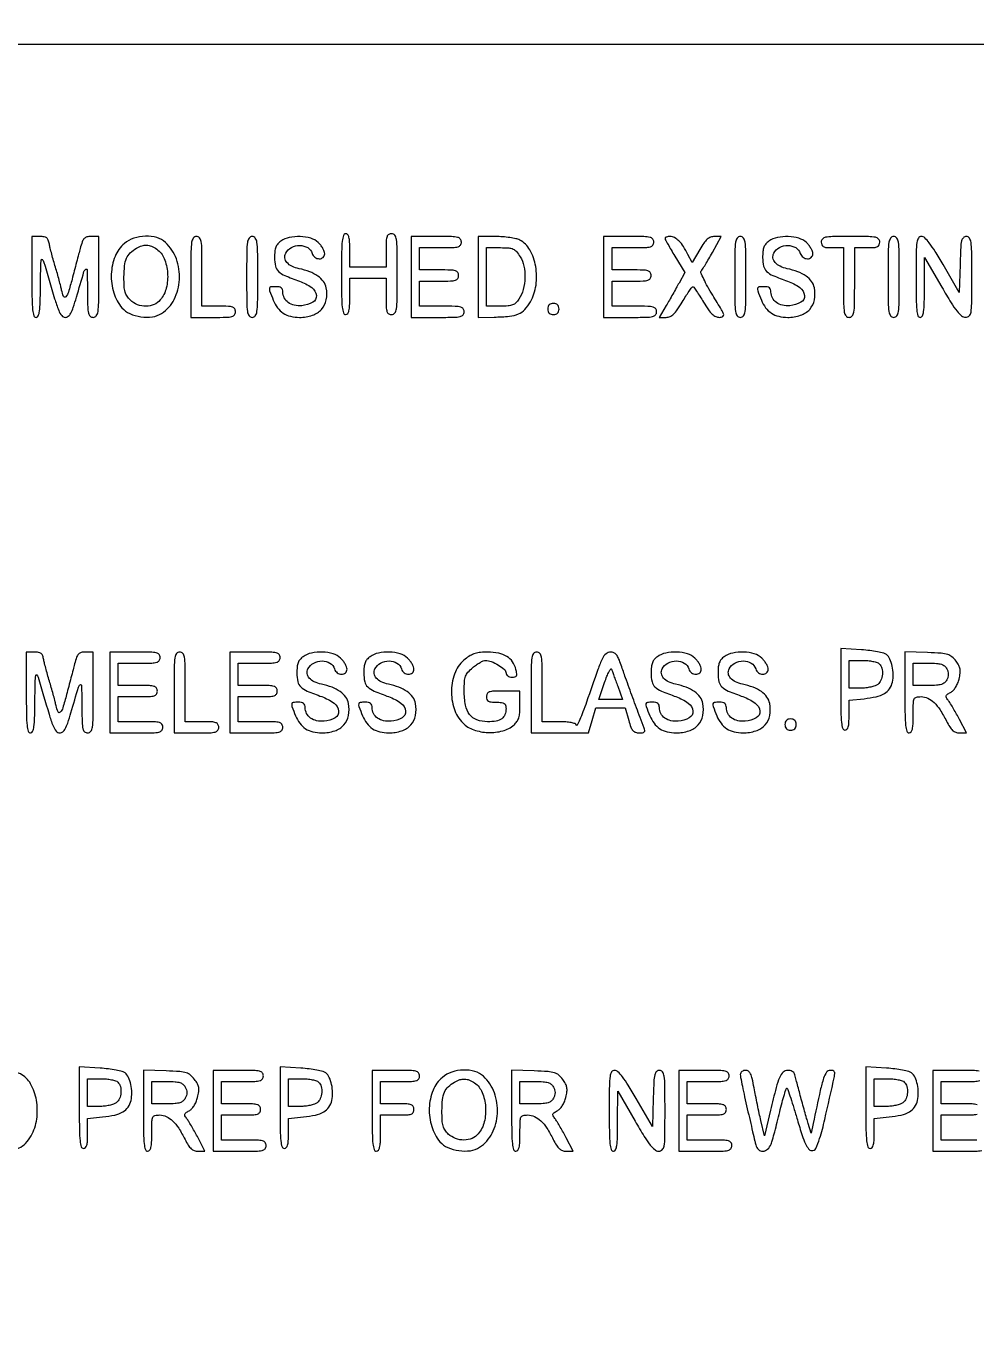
# Model space of a CAD drawing. Extents: x 0 to 1066, y 0 to 761.
# Drawn here: x 848.87 to 877.68, y 696.63 to 735.98 of the extents above; entities that cross this region are included whole.
import ezdxf

# ---------------------------------------------------------------- set-up
doc = ezdxf.new("R2010")
doc.units = 0
doc.header["$MEASUREMENT"] = 0

msp = doc.modelspace()

# ---------------------------------------------------------------- linework, layer by layer
for points in [[(183.390323, 95.266879, 0.000001), (192.989143, 95.254457, 0.000118)], [(877.777875, 704.26915, 0.050222), (877.595322, 704.290849, 0.004487), (877.1328, 704.295), (876.3714, 704.295), (876.3714, 703.0683), (876.3714, 701.8416), (877.1751, 701.8416, 0.004147), (877.665809, 701.84567, 0.047763), (877.857188, 701.867203, 0.16431)], [(877.714425, 703.252607, 0.063075), (877.567292, 703.275193, 0.006583), (877.2174, 703.2798), (876.6252, 703.2798), (876.6252, 703.6182), (876.6252, 703.9566), (877.2597, 703.9566, 0.005909), (877.637726, 703.961067, 0.059311), (877.793738, 703.98339, 0.180365)], [(877.708178, 702.175653, 0.005351), (877.302, 702.18), (876.6252, 702.18), (876.6252, 702.5607), (876.6252, 702.9414), (877.2174, 702.9414, 0.006583), (877.567292, 702.946007, 0.063075), (877.714425, 702.968593, 0.183695)]]:
    msp.add_lwpolyline(points, format="xyb")
for points in [[(409.06215, 749.15415), (40.8618, 749.132981), (40.8618, 380.65769), (40.8618, 12.1824), (501.2973, 12.1824), (961.7328, 12.1824), (961.7328, 380.646631), (961.7328, 749.110861), (961.41555, 749.1633, 0.040886), (961.153339, 749.184871, 0.000002), (934.190609, 749.194398, 0.000089), (904.448031, 749.199508, 0.000054), (869.1804, 749.195529, -0.000029), (813.61687, 749.186499, -0.000004), (696.10453, 749.175037, -0.000004), (556.774728, 749.163736, -0.000004)], [(849.0456, 728.3637, 0.003213), (849.049928, 727.690179, 0.022561), (849.068938, 727.3626, 0.049302), (849.104853, 727.186877, 0.328801), (849.1725, 727.137, 0.305395), (849.238734, 727.181616, 0.062503), (849.277002, 727.325264, 0.027449), (849.29881, 727.59516, 0.004264), (849.308037, 728.13105, -0.002416), (849.315385, 728.674522, -0.029471), (849.331446, 728.881943, -0.603012), (849.363212, 728.893514, -0.138127), (849.403691, 728.829, 0.001112), (849.737207, 727.703384, 0.020238), (849.858804, 727.349251, 0.077221), (849.951019, 727.190177, 0.226588), (850.062337, 727.137, 0.178321), (850.150545, 727.169492, 0.090477), (850.226367, 727.262402, 0.045479), (850.303022, 727.43728, 0.010027), (850.400609, 727.75035, -0.001209), (850.626905, 728.524115, -0.180504), (850.681726, 728.597117, -0.586533), (850.722768, 728.575153, -0.002598), (850.730921, 727.96185, 0.004063), (850.739082, 727.45881, 0.046466), (850.762247, 727.262091, 0.159576), (850.814538, 727.172136, 0.183972), (850.9068, 727.137, 0.240299), (851.001122, 727.185109, 0.123223), (851.051933, 727.311487, 0.031956), (851.072411, 727.590838, 0.002322), (851.076, 728.3637), (851.076, 729.5904), (850.841435, 729.5904, 0.057703), (850.711347, 729.575337, 0.150789), (850.631017, 729.528284, 0.102355), (850.573077, 729.431096, 0.018959), (850.51208, 729.23085, 0.000085), (850.465337, 729.053426, 0.000034), (850.40105, 728.809172, 0.000033), (850.331616, 728.54522, 0.000041), (850.267214, 728.30025, -0.009374), (850.153779, 727.899352, -0.115475), (850.074791, 727.762801, -0.538762), (850.007854, 727.774423, -0.053672), (849.949197, 727.96185, 0.012912), (849.922067, 728.082109, 0.003926), (849.874847, 728.262841, 0.003928), (849.818736, 728.464594, 0.004276), (849.760978, 728.6598, -0.00492), (849.703494, 728.855006, -0.004529), (849.648202, 729.056759, -0.004526), (849.602171, 729.237501, -0.014927), (849.576481, 729.35775, 0.043617), (849.543578, 729.477663, 0.134321), (849.494998, 729.545421, 0.130778), (849.417829, 729.580034, 0.040414), (849.289798, 729.5904), (849.0456, 729.5904)], [(851.852203, 729.378373, 0.123885), (851.569012, 728.985677, 0.085485), (851.455437, 728.446757, 0.082885), (851.527908, 727.884736, 0.104562), (851.779639, 727.426126, 0.111799), (852.017609, 727.249775, 0.06908), (852.354008, 727.154081, 0.069045), (852.703965, 727.153615, 0.111332), (852.981882, 727.257681, 0.131426), (853.362639, 727.68366, 0.103697), (853.523054, 728.283311, 0.101152), (853.43039, 728.909653, 0.118621), (853.099771, 729.409219, 0.118666), (852.840035, 729.555801, 0.075716), (852.494356, 729.599738, 0.073305), (852.139341, 729.538407, 0.095814)], [(853.8678, 728.3637), (853.8678, 727.137), (854.5446, 727.137, 0.005351), (854.950778, 727.141347, 0.055952), (855.11565, 727.163437, 0.176663), (855.19186, 727.214984, 0.157888), (855.2214, 727.3062, 0.12648), (855.198332, 727.395932, 0.188641), (855.1368, 727.4472, 0.072107), (855.007498, 727.470433, 0.008455), (854.7138, 727.4754), (854.2062, 727.4754), (854.2062, 728.5329, 0.002827), (854.202469, 729.192859, 0.036854), (854.181666, 729.437062, 0.138781), (854.130406, 729.547532, 0.218517), (854.037, 729.5904, 0.240299), (853.942678, 729.542291, 0.123223), (853.891867, 729.415912, 0.031956), (853.871389, 729.136562, 0.002322)], [(855.5598, 728.3637, 0.002322), (855.563389, 727.590838, 0.031956), (855.583867, 727.311487, 0.123223), (855.634678, 727.185109, 0.240299), (855.729, 727.137, 0.240299), (855.823322, 727.185109, 0.123223), (855.874133, 727.311487, 0.031956), (855.894611, 727.590838, 0.002322), (855.8982, 728.3637, 0.002322), (855.894611, 729.136562, 0.031956), (855.874133, 729.415912, 0.123223), (855.823322, 729.542291, 0.240299), (855.729, 729.5904, 0.240299), (855.634678, 729.542291, 0.123223), (855.583867, 729.415912, 0.031956), (855.563389, 729.136562, 0.002322)], [(856.59615, 729.448744, 0.064007), (856.503352, 729.364532, 0.085808), (856.445551, 729.266965, 0.066535), (856.415034, 729.137074, 0.024477), (856.4058, 728.948558, 0.055339), (856.434437, 728.690612, 0.149321), (856.524673, 728.532124, 0.090969), (856.718444, 728.406462, 0.013145), (857.159897, 728.236457, -0.070637), (857.534395, 728.040369, -0.215768), (857.674151, 727.797624, -0.299828), (857.566396, 727.593264, -0.104684), (857.232604, 727.49207, -0.073735), (857.006138, 727.506005, -0.104161), (856.821847, 727.587473, -0.119079), (856.702523, 727.726312, -0.118782), (856.6596, 727.904443, 0.082235), (856.647146, 727.979652, 0.147435), (856.611033, 728.030134, 0.119852), (856.546824, 728.058694, 0.045016), (856.4481, 728.0676, 0.028442), (856.293693, 728.05881, 0.327023), (856.251592, 728.019913, 0.139119), (856.258229, 727.940742, 0.005125), (856.368089, 727.657801, 0.065244), (856.496877, 727.428052, 0.088006), (856.670242, 727.265238, 0.085852), (856.89254, 727.169365, 0.059042), (857.165673, 727.137, 0.079385), (857.554877, 727.199186, 0.130563), (857.832688, 727.379824, 0.137881), (857.974828, 727.666302, 0.093265), (857.975028, 728.033047, 0.114024), (857.891495, 728.223928, 0.079467), (857.72247, 728.388686, 0.063948), (857.473122, 728.5205, 0.038754), (857.151966, 728.613234, -0.060203), (856.935287, 728.685977, -0.103319), (856.784206, 728.800845, -0.141227), (856.719842, 728.939635, -0.162669), (856.744278, 729.082946, -0.149104), (856.918037, 729.256003, -0.123853), (857.172431, 729.318498, -0.133716), (857.411753, 729.2519, -0.183571), (857.549273, 729.078472, 0.153609), (857.631187, 728.961812, 0.157876), (857.764216, 728.914661, 0.194842), (857.880196, 728.957972, 0.210147), (857.9286, 729.068053, 0.093821), (857.914933, 729.140246, 0.037607), (857.871083, 729.23117, 0.035541), (857.807723, 729.324663, 0.037508), (857.732797, 729.406453, 0.118482), (857.50707, 729.535194, 0.061394), (857.184723, 729.587156, 0.060569), (856.852556, 729.559254, 0.10142)], [(858.4362, 728.4483, 0.003213), (858.440528, 727.774779, 0.022561), (858.459538, 727.4472, 0.049302), (858.495453, 727.271477, 0.328801), (858.5631, 727.2216, 0.232029), (858.624837, 727.25188, 0.108427), (858.663969, 727.3344, 0.047315), (858.684701, 727.490257, 0.00942), (858.69, 727.7715), (858.69, 728.3214), (859.2399, 728.3214), (859.7898, 728.3214), (859.7898, 727.7715, 0.007414), (859.794571, 727.44972, 0.067313), (859.817458, 727.311487, 0.186514), (859.868813, 727.246304, 0.134481), (859.959, 727.2216, 0.240299), (860.053322, 727.269709, 0.123223), (860.104133, 727.396088, 0.031956), (860.124611, 727.675438, 0.002322), (860.1282, 728.4483, 0.002322), (860.124611, 729.221162, 0.031956), (860.104133, 729.500513, 0.123223), (860.053322, 729.626891, 0.240299), (859.959, 729.675, 0.12648), (859.869268, 729.651932, 0.188641), (859.818, 729.5904, 0.072107), (859.794767, 729.461098, 0.008455), (859.7898, 729.1674), (859.7898, 728.6598), (859.2399, 728.6598), (858.69, 728.6598), (858.69, 729.1674, 0.010614), (858.684547, 729.424241, 0.050675), (858.663563, 729.56925, 0.113455), (858.624268, 729.64643, 0.222027), (858.5631, 729.675, 0.328801), (858.495453, 729.625123, 0.049302), (858.459538, 729.4494, 0.022561), (858.440528, 729.121821, 0.003213)], [(860.5512, 728.3637), (860.5512, 727.137), (861.3549, 727.137, 0.004147), (861.845609, 727.14107, 0.047763), (862.036988, 727.162603, 0.16431), (862.124394, 727.214193, 0.179874), (862.1586, 727.3062, 0.157888), (862.12906, 727.397416, 0.176663), (862.05285, 727.448962, 0.055952), (861.887978, 727.471053, 0.005351), (861.4818, 727.4754), (860.805, 727.4754), (860.805, 727.8561), (860.805, 728.2368), (861.3972, 728.2368, 0.006583), (861.747092, 728.241407, 0.063075), (861.894225, 728.263993, 0.183695), (861.96307, 728.315426, 0.142406), (861.9894, 728.406, 0.142406), (861.96307, 728.496574, 0.183695), (861.894225, 728.548007, 0.063075), (861.747092, 728.570593, 0.006583), (861.3972, 728.5752), (860.805, 728.5752), (860.805, 728.9136), (860.805, 729.252), (861.4395, 729.252, 0.005909), (861.817526, 729.256467, 0.059311), (861.973538, 729.27879, 0.180365), (862.046056, 729.330288, 0.150217), (862.074, 729.4212, 0.17273), (862.041327, 729.512957, 0.168559), (861.957675, 729.56455, 0.050222), (861.775122, 729.586249, 0.004487), (861.3126, 729.5904), (860.5512, 729.5904)], [(862.5816, 728.3637), (862.5816, 727.137), (863.06805, 727.145433, 0.018847), (863.53102, 727.170933, 0.076273), (863.804429, 727.239281, 0.107083), (863.995618, 727.373069, 0.057946), (864.165822, 727.605964, 0.09461), (864.336813, 728.110618, 0.077415), (864.327401, 728.681231, 0.083451), (864.151767, 729.181665, 0.148656), (863.841584, 729.483403, 0.065462), (863.72924, 729.523866, 0.01784), (863.543259, 729.557574, 0.017725), (863.327631, 729.580991, 0.017594), (863.11035, 729.589153), (862.5816, 729.5904)], [(866.3886, 728.3637), (866.3886, 727.137), (867.1923, 727.137, 0.004147), (867.683009, 727.14107, 0.047763), (867.874388, 727.162603, 0.16431), (867.961794, 727.214193, 0.179874), (867.996, 727.3062, 0.157888), (867.96646, 727.397416, 0.176663), (867.89025, 727.448962, 0.055952), (867.725378, 727.471053, 0.005351), (867.3192, 727.4754), (866.6424, 727.4754), (866.6424, 727.8561), (866.6424, 728.2368), (867.2346, 728.2368, 0.006583), (867.584492, 728.241407, 0.063075), (867.731625, 728.263993, 0.183695), (867.80047, 728.315426, 0.142406), (867.8268, 728.406, 0.142406), (867.80047, 728.496574, 0.183695), (867.731625, 728.548007, 0.063075), (867.584492, 728.570593, 0.006583), (867.2346, 728.5752), (866.6424, 728.5752), (866.6424, 728.9136), (866.6424, 729.252), (867.2769, 729.252, 0.005909), (867.654926, 729.256467, 0.059311), (867.810938, 729.27879, 0.180365), (867.883456, 729.330288, 0.150217), (867.9114, 729.4212, 0.17273), (867.878727, 729.512957, 0.168559), (867.795075, 729.56455, 0.050222), (867.612522, 729.586249, 0.004487), (867.15, 729.5904), (866.3886, 729.5904)], [(868.2498, 729.538017, 0.12301), (868.258701, 729.502385, 0.003159), (868.337875, 729.356033, 0.006529), (868.434737, 729.184992, 0.00439), (868.549631, 728.992059), (868.849461, 728.498484), (868.674297, 728.177292, -0.002869), (868.592034, 728.028488, -0.001518), (868.488389, 727.844832, -0.00151), (868.381212, 727.657575, -0.002337), (868.287397, 727.49655), (868.075662, 727.137), (868.284888, 727.137, 0.105199), (868.401889, 727.161892, 0.085914), (868.508415, 727.233319, 0.052726), (868.62302, 727.368456, 0.014746), (868.772422, 727.6023, -0.006681), (868.882254, 727.780478, -0.010501), (868.98181, 727.930213, -0.004849), (869.069105, 728.053149, -0.254944), (869.094415, 728.065201, -0.226292), (869.119731, 728.051372, -0.004433), (869.207563, 727.927529, -0.009702), (869.307718, 727.777495, -0.006242), (869.418253, 727.599901, 0.014971), (869.567572, 727.369073, 0.051802), (869.683124, 727.233991, 0.083594), (869.789953, 727.16202, 0.106918), (869.905624, 727.137, 0.130295), (870.004699, 727.163264, 0.351922), (870.029635, 727.22647, 0.060655), (869.966239, 727.367606, 0.002956), (869.697963, 727.805922, -0.011173), (869.54373, 728.067467, -0.01758), (869.424415, 728.299301, -0.011947), (869.339479, 728.491424, -0.293207), (869.349332, 728.546172, 0.047422), (869.387679, 728.596228, 0.003721), (869.47578, 728.739442, 0.005039), (869.578067, 728.912436, 0.003834), (869.686765, 729.10395), (869.957952, 729.5904), (869.746415, 729.5904, 0.093558), (869.631844, 729.568773, 0.088897), (869.530718, 729.506706, 0.059307), (869.427931, 729.390575, 0.018991), (869.303737, 729.195989), (869.072597, 728.801577), (868.94671, 729.047939, 0.025616), (868.808775, 729.286839, 0.052309), (868.672902, 729.45508, 0.070756), (868.538701, 729.556179, 0.126762), (868.405888, 729.5904, 0.031847), (868.346094, 729.586588, 0.049151), (868.295651, 729.575012, 0.063174), (868.260725, 729.558143, 0.253917)], [(870.3648, 728.3637, 0.002322), (870.368389, 727.590838, 0.031956), (870.388867, 727.311487, 0.123223), (870.439678, 727.185109, 0.240299), (870.534, 727.137, 0.240299), (870.628322, 727.185109, 0.123223), (870.679133, 727.311487, 0.031956), (870.699611, 727.590838, 0.002322), (870.7032, 728.3637, 0.002322), (870.699611, 729.136562, 0.031956), (870.679133, 729.415912, 0.123223), (870.628322, 729.542291, 0.240299), (870.534, 729.5904, 0.240299), (870.439678, 729.542291, 0.123223), (870.388867, 729.415912, 0.031956), (870.368389, 729.136562, 0.002322)], [(871.40115, 729.448744, 0.064007), (871.308352, 729.364532, 0.085808), (871.250551, 729.266965, 0.066535), (871.220034, 729.137074, 0.024477), (871.2108, 728.948558, 0.055339), (871.239437, 728.690612, 0.149321), (871.329673, 728.532124, 0.090969), (871.523444, 728.406462, 0.013145), (871.964897, 728.236457, -0.070637), (872.339395, 728.040369, -0.215768), (872.479151, 727.797624, -0.299828), (872.371396, 727.593264, -0.104684), (872.037604, 727.49207, -0.073735), (871.811138, 727.506005, -0.104161), (871.626847, 727.587473, -0.119079), (871.507523, 727.726312, -0.118782), (871.4646, 727.904443, 0.082235), (871.452146, 727.979652, 0.147435), (871.416033, 728.030134, 0.119852), (871.351824, 728.058694, 0.045016), (871.2531, 728.0676, 0.028442), (871.098693, 728.05881, 0.327023), (871.056592, 728.019913, 0.139119), (871.063229, 727.940742, 0.005125), (871.173089, 727.657801, 0.065244), (871.301877, 727.428052, 0.088006), (871.475242, 727.265238, 0.085852), (871.69754, 727.169365, 0.059042), (871.970673, 727.137, 0.079385), (872.359877, 727.199186, 0.130563), (872.637688, 727.379824, 0.137881), (872.779828, 727.666302, 0.093265), (872.780028, 728.033047, 0.114024), (872.696495, 728.223928, 0.079467), (872.52747, 728.388686, 0.063948), (872.278122, 728.5205, 0.038754), (871.956966, 728.613234, -0.060203), (871.740287, 728.685977, -0.103319), (871.589206, 728.800845, -0.141227), (871.524842, 728.939635, -0.162669), (871.549278, 729.082946, -0.149104), (871.723037, 729.256003, -0.123853), (871.977431, 729.318498, -0.133716), (872.216753, 729.2519, -0.183571), (872.354273, 729.078472, 0.153609), (872.436187, 728.961812, 0.157876), (872.569216, 728.914661, 0.194842), (872.685196, 728.957972, 0.210147), (872.7336, 729.068053, 0.093821), (872.719933, 729.140246, 0.037607), (872.676083, 729.23117, 0.035541), (872.612723, 729.324663, 0.037508), (872.537797, 729.406453, 0.118482), (872.31207, 729.535194, 0.061394), (871.989723, 729.587156, 0.060569), (871.657556, 729.559254, 0.10142)], [(872.9874, 729.4212, 0.094959), (873.003963, 729.334774, 0.184152), (873.05085, 729.283725, 0.098846), (873.143839, 729.25833, 0.017388), (873.3258, 729.252), (873.6642, 729.252), (873.6642, 728.1945, 0.002827), (873.667931, 727.534541, 0.036854), (873.688734, 727.290337, 0.138781), (873.739994, 727.179868, 0.218517), (873.8334, 727.137, 0.218517), (873.926806, 727.179868, 0.138781), (873.978066, 727.290337, 0.036854), (873.998869, 727.534541, 0.002827), (874.0026, 728.1945), (874.0026, 729.252), (874.3833, 729.252, 0.013964), (874.593058, 729.257859, 0.090841), (874.695263, 729.28255, 0.188085), (874.745834, 729.333595, 0.102588), (874.764, 729.4212, 0.193568), (874.726802, 729.513685, 0.15568), (874.631813, 729.565221, 0.043488), (874.422805, 729.586467, 0.003595), (873.8757, 729.5904, 0.003595), (873.328595, 729.586467, 0.043488), (873.119588, 729.565221, 0.15568), (873.024598, 729.513685, 0.193568)], [(875.0178, 728.3637, 0.002322), (875.021389, 727.590838, 0.031956), (875.041867, 727.311487, 0.123223), (875.092678, 727.185109, 0.240299), (875.187, 727.137, 0.240299), (875.281322, 727.185109, 0.123223), (875.332133, 727.311487, 0.031956), (875.352611, 727.590838, 0.002322), (875.3562, 728.3637, 0.002322), (875.352611, 729.136562, 0.031956), (875.332133, 729.415912, 0.123223), (875.281322, 729.542291, 0.240299), (875.187, 729.5904, 0.240299), (875.092678, 729.542291, 0.123223), (875.041867, 729.415912, 0.031956), (875.021389, 729.136562, 0.002322)], [(875.8638, 728.3637, 0.003213), (875.868128, 727.690179, 0.022561), (875.887138, 727.3626, 0.049302), (875.923053, 727.186877, 0.328801), (875.9907, 727.137, 0.295501), (876.056072, 727.179331, 0.070336), (876.093806, 727.310031, 0.029944), (876.11384, 727.557594, 0.004715), (876.119437, 728.04645), (876.121274, 728.9559), (876.648187, 728.049757, 0.006242), (876.927561, 727.582824, 0.029041), (877.107282, 727.325537, 0.052989), (877.244526, 727.185038, 0.170079), (877.36545, 727.140307, 0.199339), (877.473731, 727.183073, 0.163117), (877.531425, 727.294506, 0.036571), (877.552504, 727.553381, 0.002034), (877.5558, 728.3637, 0.002367), (877.552169, 729.130872, 0.031318), (877.531784, 729.413183, 0.117824), (877.481977, 729.541877, 0.246563), (877.38956, 729.5904, 0.195513), (877.298755, 729.553482, 0.145553), (877.245452, 729.458056, 0.043894), (877.217939, 729.251793, 0.004128), (877.19921, 728.740518), (877.1751, 727.890636), (876.681917, 728.740518, 0.007787), (876.441838, 729.139783, 0.025041), (876.265001, 729.39441, 0.035073), (876.127147, 729.549318, 0.195814), (876.026267, 729.5904, 0.254619), (875.936261, 729.541388, 0.110911), (875.887751, 729.409558, 0.030502), (875.867487, 729.123386, 0.002427)], [(852.831297, 729.206639, -0.143223), (853.058998, 728.922323, -0.079931), (853.16146, 728.487153, -0.077332), (853.123265, 728.026018, -0.11509), (852.941996, 727.66575, -0.119537), (852.753584, 727.526195, -0.098447), (852.507927, 727.475552, -0.09388), (852.251477, 727.522262, -0.097006), (852.033203, 727.659347, -0.056872), (851.932283, 727.77844, -0.080028), (851.874387, 727.904796, -0.054705), (851.846563, 728.076524, -0.014142), (851.840091, 728.357297, -0.025001), (851.859155, 728.702155, -0.075567), (851.918582, 728.929138, -0.098225), (852.032037, 729.094005, -0.062967), (852.2181, 729.234419, -0.051006), (852.382866, 729.307758, -0.090781), (852.529514, 729.327795, -0.090761), (852.673771, 729.294581, -0.050966)], [(863.856553, 728.97705, -0.090931), (863.968874, 728.695331, -0.056823), (863.998935, 728.340409, -0.056208), (863.948025, 727.982588, -0.081785), (863.81923, 727.691709, -0.053857), (863.725967, 727.578166, -0.102503), (863.626965, 727.514535, -0.073821), (863.489288, 727.483809, -0.018052), (863.25645, 727.4754), (862.8354, 727.4754), (862.8354, 728.3637), (862.8354, 729.252), (863.259643, 729.252, -0.017821), (863.509618, 729.243088, -0.090339), (863.644117, 729.208535, -0.111314), (863.743876, 729.132166, -0.033754)], [(864.6966, 727.3908, 0.072254), (864.707331, 727.316931, 0.124864), (864.7389, 727.2639, 0.124864), (864.791931, 727.232331, 0.072254), (864.8658, 727.2216, 0.072254), (864.939669, 727.232331, 0.124864), (864.9927, 727.2639, 0.124864), (865.024269, 727.316931, 0.072254), (865.035, 727.3908, 0.072254), (865.024269, 727.464669, 0.124864), (864.9927, 727.5177, 0.124864), (864.939669, 727.549269, 0.072254), (864.8658, 727.56, 0.072254), (864.791931, 727.549269, 0.124864), (864.7389, 727.5177, 0.124864), (864.707331, 727.464669, 0.072254)], [(848.8764, 715.7583, 0.003213), (848.880728, 715.084779, 0.022561), (848.899738, 714.7572, 0.049302), (848.935653, 714.581477, 0.328801), (849.0033, 714.5316, 0.305395), (849.069534, 714.576216, 0.062503), (849.107802, 714.719864, 0.027449), (849.12961, 714.98976, 0.004264), (849.138837, 715.52565, -0.002416), (849.146185, 716.069122, -0.029471), (849.162246, 716.276543, -0.603012), (849.194012, 716.288114, -0.138127), (849.234491, 716.2236, 0.001112), (849.568007, 715.097984, 0.020238), (849.689604, 714.743851, 0.077221), (849.781819, 714.584777, 0.226588), (849.893137, 714.5316, 0.178321), (849.981345, 714.564092, 0.090477), (850.057167, 714.657002, 0.045479), (850.133822, 714.83188, 0.010027), (850.231409, 715.14495, -0.001209), (850.457705, 715.918715, -0.180504), (850.512526, 715.991717, -0.586533), (850.553568, 715.969753, -0.002598), (850.561721, 715.35645, 0.004063), (850.569882, 714.85341, 0.046466), (850.593047, 714.656691, 0.159576), (850.645338, 714.566736, 0.183972), (850.7376, 714.5316, 0.240299), (850.831922, 714.579709, 0.123223), (850.882733, 714.706087, 0.031956), (850.903211, 714.985438, 0.002322), (850.9068, 715.7583), (850.9068, 716.985), (850.672235, 716.985, 0.057703), (850.542147, 716.969937, 0.150789), (850.461817, 716.922884, 0.102355), (850.403877, 716.825696, 0.018959), (850.34288, 716.62545, 0.000085), (850.296137, 716.448026, 0.000034), (850.23185, 716.203772, 0.000033), (850.162416, 715.93982, 0.000041), (850.098014, 715.69485, -0.009374), (849.984579, 715.293952, -0.115475), (849.905591, 715.157401, -0.538762), (849.838654, 715.169023, -0.053672), (849.779997, 715.35645, 0.012912), (849.752867, 715.476709, 0.003926), (849.705647, 715.657441, 0.003928), (849.649536, 715.859194, 0.004276), (849.591778, 716.0544, -0.00492), (849.534294, 716.249606, -0.004529), (849.479002, 716.451359, -0.004526), (849.432971, 716.632101, -0.014927), (849.407281, 716.75235, 0.043617), (849.374378, 716.872263, 0.134321), (849.325798, 716.940021, 0.130778), (849.248629, 716.974634, 0.040414), (849.120598, 716.985), (848.8764, 716.985)], [(851.4144, 715.7583), (851.4144, 714.5316), (852.2181, 714.5316, 0.004147), (852.708809, 714.53567, 0.047763), (852.900188, 714.557203, 0.16431), (852.987594, 714.608793, 0.179874), (853.0218, 714.7008, 0.157888), (852.99226, 714.792016, 0.176663), (852.91605, 714.843562, 0.055952), (852.751178, 714.865653, 0.005351), (852.345, 714.87), (851.6682, 714.87), (851.6682, 715.2507), (851.6682, 715.6314), (852.2604, 715.6314, 0.006583), (852.610292, 715.636007, 0.063075), (852.757425, 715.658593, 0.183695), (852.82627, 715.710026, 0.142406), (852.8526, 715.8006, 0.142406), (852.82627, 715.891174, 0.183695), (852.757425, 715.942607, 0.063075), (852.610292, 715.965193, 0.006583), (852.2604, 715.9698), (851.6682, 715.9698), (851.6682, 716.3082), (851.6682, 716.6466), (852.3027, 716.6466, 0.005909), (852.680726, 716.651067, 0.059311), (852.836738, 716.67339, 0.180365), (852.909256, 716.724888, 0.150217), (852.9372, 716.8158, 0.17273), (852.904527, 716.907557, 0.168559), (852.820875, 716.95915, 0.050222), (852.638322, 716.980849, 0.004487), (852.1758, 716.985), (851.4144, 716.985)], [(853.3602, 715.7583), (853.3602, 714.5316), (854.037, 714.5316, 0.005351), (854.443178, 714.535947, 0.055952), (854.60805, 714.558037, 0.176663), (854.68426, 714.609584, 0.157888), (854.7138, 714.7008, 0.12648), (854.690732, 714.790532, 0.188641), (854.6292, 714.8418, 0.072107), (854.499898, 714.865033, 0.008455), (854.2062, 714.87), (853.6986, 714.87), (853.6986, 715.9275, 0.002827), (853.694869, 716.587459, 0.036854), (853.674066, 716.831662, 0.138781), (853.622806, 716.942132, 0.218517), (853.5294, 716.985, 0.240299), (853.435078, 716.936891, 0.123223), (853.384267, 716.810512, 0.031956), (853.363789, 716.531162, 0.002322)], [(855.0522, 715.7583), (855.0522, 714.5316), (855.8559, 714.5316, 0.004147), (856.346609, 714.53567, 0.047763), (856.537988, 714.557203, 0.16431), (856.625394, 714.608793, 0.179874), (856.6596, 714.7008, 0.157888), (856.63006, 714.792016, 0.176663), (856.55385, 714.843562, 0.055952), (856.388978, 714.865653, 0.005351), (855.9828, 714.87), (855.306, 714.87), (855.306, 715.2507), (855.306, 715.6314), (855.8982, 715.6314, 0.006583), (856.248092, 715.636007, 0.063075), (856.395225, 715.658593, 0.183695), (856.46407, 715.710026, 0.142406), (856.4904, 715.8006, 0.142406), (856.46407, 715.891174, 0.183695), (856.395225, 715.942607, 0.063075), (856.248092, 715.965193, 0.006583), (855.8982, 715.9698), (855.306, 715.9698), (855.306, 716.3082), (855.306, 716.6466), (855.9405, 716.6466, 0.005909), (856.318526, 716.651067, 0.059311), (856.474538, 716.67339, 0.180365), (856.547056, 716.724888, 0.150217), (856.575, 716.8158, 0.17273), (856.542327, 716.907557, 0.168559), (856.458675, 716.95915, 0.050222), (856.276122, 716.980849, 0.004487), (855.8136, 716.985), (855.0522, 716.985)], [(857.27295, 716.843344, 0.064007), (857.180152, 716.759132, 0.085808), (857.122351, 716.661565, 0.066535), (857.091834, 716.531674, 0.024477), (857.0826, 716.343158, 0.055339), (857.111237, 716.085212, 0.149321), (857.201473, 715.926724, 0.090969), (857.395244, 715.801062, 0.013145), (857.836697, 715.631057, -0.070637), (858.211195, 715.434969, -0.215768), (858.350951, 715.192224, -0.299828), (858.243196, 714.987864, -0.104684), (857.909404, 714.88667, -0.073735), (857.682938, 714.900605, -0.104161), (857.498647, 714.982073, -0.119079), (857.379323, 715.120912, -0.118782), (857.3364, 715.299043, 0.082235), (857.323946, 715.374252, 0.147435), (857.287833, 715.424734, 0.119852), (857.223624, 715.453294, 0.045016), (857.1249, 715.4622, 0.028442), (856.970493, 715.45341, 0.327023), (856.928392, 715.414513, 0.139119), (856.935029, 715.335342, 0.005125), (857.044889, 715.052401, 0.065244), (857.173677, 714.822652, 0.088006), (857.347042, 714.659838, 0.085852), (857.56934, 714.563965, 0.059042), (857.842473, 714.5316, 0.079385), (858.231677, 714.593786, 0.130563), (858.509488, 714.774424, 0.137881), (858.651628, 715.060902, 0.093265), (858.651828, 715.427647, 0.114024), (858.568295, 715.618528, 0.079467), (858.39927, 715.783286, 0.063948), (858.149922, 715.9151, 0.038754), (857.828766, 716.007834, -0.060203), (857.612087, 716.080577, -0.103319), (857.461006, 716.195445, -0.141227), (857.396642, 716.334235, -0.162669), (857.421078, 716.477546, -0.149104), (857.594837, 716.650603, -0.123853), (857.849231, 716.713098, -0.133716), (858.088553, 716.6465, -0.183571), (858.226073, 716.473072, 0.153609), (858.307987, 716.356412, 0.157876), (858.441016, 716.309261, 0.194842), (858.556996, 716.352572, 0.210147), (858.6054, 716.462653, 0.093821), (858.591733, 716.534846, 0.037607), (858.547883, 716.62577, 0.035541), (858.484523, 716.719263, 0.037508), (858.409597, 716.801053, 0.118482), (858.18387, 716.929794, 0.061394), (857.861523, 716.981756, 0.060569), (857.529356, 716.953854, 0.10142)], [(859.30335, 716.843344, 0.064007), (859.210552, 716.759132, 0.085808), (859.152751, 716.661565, 0.066535), (859.122234, 716.531674, 0.024477), (859.113, 716.343158, 0.055339), (859.141637, 716.085212, 0.149321), (859.231873, 715.926724, 0.090969), (859.425644, 715.801062, 0.013145), (859.867097, 715.631057, -0.070637), (860.241595, 715.434969, -0.215768), (860.381351, 715.192224, -0.299828), (860.273596, 714.987864, -0.104684), (859.939804, 714.88667, -0.073735), (859.713338, 714.900605, -0.104161), (859.529047, 714.982073, -0.119079), (859.409723, 715.120912, -0.118782), (859.3668, 715.299043, 0.082235), (859.354346, 715.374252, 0.147435), (859.318233, 715.424734, 0.119852), (859.254024, 715.453294, 0.045016), (859.1553, 715.4622, 0.028442), (859.000893, 715.45341, 0.327023), (858.958792, 715.414513, 0.139119), (858.965429, 715.335342, 0.005125), (859.075289, 715.052401, 0.065244), (859.204077, 714.822652, 0.088006), (859.377442, 714.659838, 0.085852), (859.59974, 714.563965, 0.059042), (859.872873, 714.5316, 0.079385), (860.262077, 714.593786, 0.130563), (860.539888, 714.774424, 0.137881), (860.682028, 715.060902, 0.093265), (860.682228, 715.427647, 0.114024), (860.598695, 715.618528, 0.079467), (860.42967, 715.783286, 0.063948), (860.180322, 715.9151, 0.038754), (859.859166, 716.007834, -0.060203), (859.642487, 716.080577, -0.103319), (859.491406, 716.195445, -0.141227), (859.427042, 716.334235, -0.162669), (859.451478, 716.477546, -0.149104), (859.625237, 716.650603, -0.123853), (859.879631, 716.713098, -0.133716), (860.118953, 716.6465, -0.183571), (860.256473, 716.473072, 0.153609), (860.338387, 716.356412, 0.157876), (860.471416, 716.309261, 0.194842), (860.587396, 716.352572, 0.210147), (860.6358, 716.462653, 0.093821), (860.622133, 716.534846, 0.037607), (860.578283, 716.62577, 0.035541), (860.514923, 716.719263, 0.037508), (860.439997, 716.801053, 0.118482), (860.21427, 716.929794, 0.061394), (859.891923, 716.981756, 0.060569), (859.559756, 716.953854, 0.10142)], [(862.188328, 716.773143, 0.129246), (861.892205, 716.380497, 0.088626), (861.774013, 715.832192, 0.087215), (861.852565, 715.268533, 0.118789), (862.11936, 714.832331, 0.112618), (862.447824, 714.625894, 0.075265), (862.885935, 714.543195, 0.075304), (863.328652, 714.593885, 0.113008), (863.670523, 714.775966, 0.065979), (863.758355, 714.875189, 0.074329), (863.813072, 714.990091, 0.054743), (863.841967, 715.143084, 0.019325), (863.8506, 715.366373), (863.8506, 715.8006), (863.343, 715.8006, 0.008455), (863.049302, 715.795633, 0.072107), (862.92, 715.7724, 0.188641), (862.858468, 715.721132, 0.12648), (862.8354, 715.6314, 0.087745), (862.850399, 715.546592, 0.177212), (862.893563, 715.495436, 0.10769), (862.977166, 715.469153, 0.022514), (863.1315, 715.4622, -0.021714), (863.293585, 715.455158, -0.124268), (863.374265, 715.427151, -0.187079), (863.414695, 715.370464, -0.062494), (863.4276, 715.26762, -0.091498), (863.393963, 715.085347, -0.148314), (863.298174, 714.961786, -0.113347), (863.128088, 714.891647, -0.041372), (862.86692, 714.87, -0.086758), (862.544334, 714.926399, -0.145015), (862.324123, 715.088375, -0.116882), (862.198179, 715.373549, -0.045825), (862.1586, 715.804489, -0.015089), (862.167247, 716.090968, -0.073154), (862.200495, 716.249758, -0.095003), (862.273951, 716.371779, -0.035007), (862.418891, 716.51218, -0.021479), (862.527686, 716.596017, -0.024071), (862.639326, 716.666863, -0.024321), (862.739191, 716.717428, -0.105406), (862.803792, 716.7312, -0.095864), (862.981127, 716.696884, -0.042073), (863.195696, 716.588865, -0.039621), (863.378119, 716.455947, -0.218876), (863.4276, 716.348327, 0.137225), (863.441137, 716.299932, 0.104143), (863.478996, 716.259539, 0.087371), (863.536539, 716.232735, 0.065501), (863.605971, 716.2236, 0.051376), (863.698948, 716.233179, 0.224479), (863.741899, 716.265625, 0.158116), (863.75258, 716.328388, 0.023398), (863.727742, 716.45625, 0.090086), (863.625494, 716.68624, 0.105062), (863.453033, 716.851282, 0.089301), (863.20448, 716.949388, 0.048933), (862.8777, 716.982181, 0.02471), (862.658234, 716.971818, 0.049497), (862.488112, 716.938129, 0.05494), (862.339639, 716.874621, 0.038421)], [(864.189, 715.7583), (864.189, 714.5316), (865.058831, 714.5316), (865.928661, 714.5316), (866.041068, 714.9123), (866.153476, 715.293), (866.598443, 715.293), (867.043411, 715.293), (867.15, 714.9123, 0.017944), (867.215385, 714.70739, 0.087286), (867.275612, 714.601931, 0.141822), (867.352834, 714.549552, 0.078722), (867.466146, 714.5316, 0.029308), (867.571292, 714.537768, 0.166988), (867.621022, 714.561676, 0.236769), (867.635864, 714.605466, 0.061225), (867.61609, 714.67965, -0.006965), (867.493801, 714.996006, -0.001209), (867.272545, 715.59744, -0.001323), (867.052817, 716.204187, -0.005089), (866.921052, 716.58315, 0.017956), (866.844084, 716.787414, 0.070049), (866.775308, 716.903164, 0.117315), (866.697769, 716.963496, 0.107327), (866.598742, 716.985, 0.184102), (866.461454, 716.932676, 0.099007), (866.350961, 716.785864, 0.027305), (866.214151, 716.456047, 0.001738), (865.870011, 715.467901, -0.007137), (865.762157, 715.168657, -0.013896), (865.666129, 714.933703, -0.012768), (865.58788, 714.768059, -0.667021), (865.56185, 714.769951, 0.233159), (865.519923, 714.812343, 0.036901), (865.403415, 714.843213, 0.031075), (865.23895, 714.863564, 0.015247), (865.02795, 714.87), (864.5274, 714.87), (864.5274, 715.9275, 0.002827), (864.523669, 716.587459, 0.036854), (864.502866, 716.831662, 0.138781), (864.451606, 716.942132, 0.218517), (864.3582, 716.985, 0.240299), (864.263878, 716.936891, 0.123223), (864.213067, 716.810512, 0.031956), (864.192589, 716.531162, 0.002322)], [(868.01715, 716.843344, 0.064007), (867.924352, 716.759132, 0.085808), (867.866551, 716.661565, 0.066535), (867.836034, 716.531674, 0.024477), (867.8268, 716.343158, 0.055339), (867.855437, 716.085212, 0.149321), (867.945673, 715.926724, 0.090969), (868.139444, 715.801062, 0.013145), (868.580897, 715.631057, -0.070637), (868.955395, 715.434969, -0.215768), (869.095151, 715.192224, -0.299828), (868.987396, 714.987864, -0.104684), (868.653604, 714.88667, -0.073735), (868.427138, 714.900605, -0.104161), (868.242847, 714.982073, -0.119079), (868.123523, 715.120912, -0.118782), (868.0806, 715.299043, 0.082235), (868.068146, 715.374252, 0.147435), (868.032033, 715.424734, 0.119852), (867.967824, 715.453294, 0.045016), (867.8691, 715.4622, 0.028442), (867.714693, 715.45341, 0.327023), (867.672592, 715.414513, 0.139119), (867.679229, 715.335342, 0.005125), (867.789089, 715.052401, 0.065244), (867.917877, 714.822652, 0.088006), (868.091242, 714.659838, 0.085852), (868.31354, 714.563965, 0.059042), (868.586673, 714.5316, 0.079385), (868.975877, 714.593786, 0.130563), (869.253688, 714.774424, 0.137881), (869.395828, 715.060902, 0.093265), (869.396028, 715.427647, 0.114024), (869.312495, 715.618528, 0.079467), (869.14347, 715.783286, 0.063948), (868.894122, 715.9151, 0.038754), (868.572966, 716.007834, -0.060203), (868.356287, 716.080577, -0.103319), (868.205206, 716.195445, -0.141227), (868.140842, 716.334235, -0.162669), (868.165278, 716.477546, -0.149104), (868.339037, 716.650603, -0.123853), (868.593431, 716.713098, -0.133716), (868.832753, 716.6465, -0.183571), (868.970273, 716.473072, 0.153609), (869.052187, 716.356412, 0.157876), (869.185216, 716.309261, 0.194842), (869.301196, 716.352572, 0.210147), (869.3496, 716.462653, 0.093821), (869.335933, 716.534846, 0.037607), (869.292083, 716.62577, 0.035541), (869.228723, 716.719263, 0.037508), (869.153797, 716.801053, 0.118482), (868.92807, 716.929794, 0.061394), (868.605723, 716.981756, 0.060569), (868.273556, 716.953854, 0.10142)], [(870.04755, 716.843344, 0.064007), (869.954752, 716.759132, 0.085808), (869.896951, 716.661565, 0.066535), (869.866434, 716.531674, 0.024477), (869.8572, 716.343158, 0.055339), (869.885837, 716.085212, 0.149321), (869.976073, 715.926724, 0.090969), (870.169844, 715.801062, 0.013145), (870.611297, 715.631057, -0.070637), (870.985795, 715.434969, -0.215768), (871.125551, 715.192224, -0.299828), (871.017796, 714.987864, -0.104684), (870.684004, 714.88667, -0.073735), (870.457538, 714.900605, -0.104161), (870.273247, 714.982073, -0.119079), (870.153923, 715.120912, -0.118782), (870.111, 715.299043, 0.082235), (870.098546, 715.374252, 0.147435), (870.062433, 715.424734, 0.119852), (869.998224, 715.453294, 0.045016), (869.8995, 715.4622, 0.028442), (869.745093, 715.45341, 0.327023), (869.702992, 715.414513, 0.139119), (869.709629, 715.335342, 0.005125), (869.819489, 715.052401, 0.065244), (869.948277, 714.822652, 0.088006), (870.121642, 714.659838, 0.085852), (870.34394, 714.563965, 0.059042), (870.617073, 714.5316, 0.079385), (871.006277, 714.593786, 0.130563), (871.284088, 714.774424, 0.137881), (871.426228, 715.060902, 0.093265), (871.426428, 715.427647, 0.114024), (871.342895, 715.618528, 0.079467), (871.17387, 715.783286, 0.063948), (870.924522, 715.9151, 0.038754), (870.603366, 716.007834, -0.060203), (870.386687, 716.080577, -0.103319), (870.235606, 716.195445, -0.141227), (870.171242, 716.334235, -0.162669), (870.195678, 716.477546, -0.149104), (870.369437, 716.650603, -0.123853), (870.623831, 716.713098, -0.133716), (870.863153, 716.6465, -0.183571), (871.000673, 716.473072, 0.153609), (871.082587, 716.356412, 0.157876), (871.215616, 716.309261, 0.194842), (871.331596, 716.352572, 0.210147), (871.38, 716.462653, 0.093821), (871.366333, 716.534846, 0.037607), (871.322483, 716.62577, 0.035541), (871.259123, 716.719263, 0.037508), (871.184197, 716.801053, 0.118482), (870.95847, 716.929794, 0.061394), (870.636123, 716.981756, 0.060569), (870.303956, 716.953854, 0.10142)], [(873.5796, 715.854026, 0.003177), (873.583921, 715.174044, 0.022367), (873.602918, 714.843654, 0.048715), (873.63878, 714.666302, 0.329705), (873.7065, 714.6162, 0.208378), (873.766843, 714.64249, 0.11961), (873.806331, 714.712927, 0.055661), (873.827706, 714.843999, 0.012613), (873.8334, 715.069664), (873.8334, 715.523128), (874.28835, 715.570083, 0.029754), (874.654121, 715.629988, 0.076952), (874.902188, 715.727757, 0.106873), (875.060228, 715.872632, 0.100256), (875.148812, 716.07312, 0.058942), (875.171783, 716.305686, 0.048856), (875.14274, 716.552941, 0.051542), (875.071441, 716.769871, 0.114883), (874.966997, 716.907457, 0.111025), (874.883535, 716.950019, 0.015594), (874.693566, 716.99235, 0.017167), (874.461929, 717.028244, 0.01383), (874.211035, 717.051328), (873.5796, 717.091851)], [(875.5254, 715.761721, 0.003202), (875.529726, 715.086213, 0.022501), (875.548732, 714.75777, 0.049121), (875.58463, 714.581547, 0.329081), (875.6523, 714.5316, 0.232029), (875.714037, 714.56188, 0.108427), (875.753169, 714.6444, 0.047315), (875.773901, 714.800257, 0.00942), (875.7792, 715.0815, -0.00595), (875.783507, 715.443465, -0.096871), (875.809544, 715.561598, -0.238613), (875.87421, 715.615215, -0.056005), (876.018253, 715.6314, -0.111153), (876.219705, 715.586056, -0.081177), (876.40902, 715.455201, -0.058854), (876.59471, 715.228571, -0.025924), (876.786572, 714.89115, 0.021841), (876.886316, 714.712353, 0.069009), (876.97347, 714.606827, 0.100305), (877.065978, 714.551032, 0.085906), (877.178245, 714.5316), (877.38945, 714.5316), (877.183273, 714.93345, 0.006834), (877.095206, 715.099472, 0.006481), (877.001098, 715.266012, 0.006451), (876.914051, 715.41116, 0.022591), (876.852627, 715.501275, -0.02569), (876.786048, 715.600264, -0.192002), (876.777129, 715.655064, -0.198014), (876.808463, 715.69999, -0.027525), (876.909328, 715.757175, 0.089041), (876.987281, 715.815014, 0.046566), (877.061798, 715.910676, 0.042448), (877.125034, 716.031002, 0.038847), (877.169264, 716.163863, 0.026721), (877.203234, 716.340222, 0.076578), (877.201242, 716.464641, 0.082928), (877.162216, 716.576984, 0.035157), (877.075872, 716.711662, 0.057331), (876.953302, 716.84194, 0.10358), (876.824917, 716.911232, 0.055706), (876.629785, 716.946174, 0.007564), (876.214558, 716.967271), (875.5254, 716.991843)], [(874.74708, 716.62968, -0.13151), (874.826234, 716.492669, -0.084316), (874.8436, 716.308715, -0.084006), (874.799213, 716.128681, -0.128741), (874.70055, 716.002967, -0.079472), (874.619195, 715.959501, -0.027293), (874.490372, 715.922804, -0.026323), (874.341463, 715.897196, -0.027554), (874.19295, 715.887891), (873.8334, 715.8852), (873.8334, 716.3082), (873.8334, 716.7312), (874.23948, 716.7312, -0.022886), (874.402385, 716.72374, -0.026473), (874.556096, 716.701378, -0.026952), (874.682295, 716.668981, -0.120635)], [(876.7944, 716.4774, -0.049536), (876.830562, 716.390026, -0.073486), (876.842653, 716.3082, -0.073486), (876.830562, 716.226374, -0.049536), (876.7944, 716.139, -0.09537), (876.725505, 716.054075, -0.100861), (876.631266, 716.002833, -0.059921), (876.486232, 715.976848, -0.014397), (876.241523, 715.9698), (875.7792, 715.9698), (875.7792, 716.3082), (875.7792, 716.6466), (876.241523, 716.6466, -0.014397), (876.486232, 716.639552, -0.059921), (876.631266, 716.613567, -0.100861), (876.725505, 716.562325, -0.09537)], [(866.814755, 715.94865), (866.964544, 715.5468), (866.602238, 715.5468), (866.239932, 715.5468), (866.417743, 716.061218, -0.011999), (866.488493, 716.251024, -0.026422), (866.553517, 716.391459, -0.047278), (866.603834, 716.468101, -0.601846), (866.63026, 716.463068, 0.009837), (866.652096, 716.396895, 0.001488), (866.698771, 716.265523, 0.001668), (866.754862, 716.110756, 0.001442)], [(871.8876, 714.7854, 0.072254), (871.898331, 714.711531, 0.124864), (871.9299, 714.6585, 0.124864), (871.982931, 714.626931, 0.072254), (872.0568, 714.6162, 0.072254), (872.130669, 714.626931, 0.124864), (872.1837, 714.6585, 0.124864), (872.215269, 714.711531, 0.072254), (872.226, 714.7854, 0.072254), (872.215269, 714.859269, 0.124864), (872.1837, 714.9123, 0.124864), (872.130669, 714.943869, 0.072254), (872.0568, 714.9546, 0.072254), (871.982931, 714.943869, 0.124864), (871.9299, 714.9123, 0.124864), (871.898331, 714.859269, 0.072254)], [(850.4838, 703.164026, 0.003177), (850.488121, 702.484044, 0.022367), (850.507118, 702.153654, 0.048715), (850.54298, 701.976302, 0.329705), (850.6107, 701.9262, 0.208378), (850.671043, 701.95249, 0.11961), (850.710531, 702.022927, 0.055661), (850.731906, 702.153999, 0.012613), (850.7376, 702.379664), (850.7376, 702.833128), (851.19255, 702.880083, 0.029754), (851.558321, 702.939988, 0.076952), (851.806388, 703.037757, 0.106873), (851.964428, 703.182632, 0.100256), (852.053012, 703.38312, 0.058942), (852.075983, 703.615686, 0.048856), (852.04694, 703.862941, 0.051542), (851.975641, 704.079871, 0.114883), (851.871197, 704.217457, 0.111025), (851.787735, 704.260019, 0.015594), (851.597766, 704.30235, 0.017167), (851.366129, 704.338244, 0.01383), (851.115235, 704.361328), (850.4838, 704.401851)], [(856.575, 703.164026, 0.003177), (856.579321, 702.484044, 0.022367), (856.598318, 702.153654, 0.048715), (856.63418, 701.976302, 0.329705), (856.7019, 701.9262, 0.208378), (856.762243, 701.95249, 0.11961), (856.801731, 702.022927, 0.055661), (856.823106, 702.153999, 0.012613), (856.8288, 702.379664), (856.8288, 702.833128), (857.28375, 702.880083, 0.029754), (857.649521, 702.939988, 0.076952), (857.897588, 703.037757, 0.106873), (858.055628, 703.182632, 0.100256), (858.144212, 703.38312, 0.058942), (858.167183, 703.615686, 0.048856), (858.13814, 703.862941, 0.051542), (858.066841, 704.079871, 0.114883), (857.962397, 704.217457, 0.111025), (857.878935, 704.260019, 0.015594), (857.688966, 704.30235, 0.017167), (857.457329, 704.338244, 0.01383), (857.206435, 704.361328), (856.575, 704.401851)], [(874.341, 703.164026, 0.003177), (874.345321, 702.484044, 0.022367), (874.364318, 702.153654, 0.048715), (874.40018, 701.976302, 0.329705), (874.4679, 701.9262, 0.208378), (874.528243, 701.95249, 0.11961), (874.567731, 702.022927, 0.055661), (874.589106, 702.153999, 0.012613), (874.5948, 702.379664), (874.5948, 702.833128), (875.04975, 702.880083, 0.029754), (875.415521, 702.939988, 0.076952), (875.663588, 703.037757, 0.106873), (875.821628, 703.182632, 0.100256), (875.910212, 703.38312, 0.058942), (875.933183, 703.615686, 0.048856), (875.90414, 703.862941, 0.051542), (875.832841, 704.079871, 0.114883), (875.728397, 704.217457, 0.111025), (875.644935, 704.260019, 0.015594), (875.454966, 704.30235, 0.017167), (875.223329, 704.338244, 0.01383), (874.972435, 704.361328), (874.341, 704.401851)], [(847.4382, 703.0683), (847.4382, 701.8416), (847.92465, 701.850033, 0.018847), (848.38762, 701.875533, 0.076273), (848.661029, 701.943881, 0.107083), (848.852218, 702.077669, 0.057946), (849.022422, 702.310564, 0.09461), (849.193413, 702.815218, 0.077415), (849.184001, 703.385831, 0.083451), (849.008367, 703.886265, 0.148656), (848.698184, 704.188003, 0.065462), (848.58584, 704.228466, 0.01784), (848.399859, 704.262174, 0.017725), (848.184231, 704.285591, 0.017594), (847.96695, 704.293753), (847.4382, 704.295)], [(851.65128, 703.93968, -0.13151), (851.730434, 703.802669, -0.084316), (851.7478, 703.618715, -0.084006), (851.703413, 703.438681, -0.128741), (851.60475, 703.312967, -0.079472), (851.523395, 703.269501, -0.027293), (851.394572, 703.232804, -0.026323), (851.245663, 703.207196, -0.027554), (851.09715, 703.197891), (850.7376, 703.1952), (850.7376, 703.6182), (850.7376, 704.0412), (851.14368, 704.0412, -0.022886), (851.306585, 704.03374, -0.026473), (851.460296, 704.011379, -0.026952), (851.586495, 703.978981, -0.120635)], [(852.4296, 703.071721, 0.003202), (852.433926, 702.396213, 0.022501), (852.452932, 702.06777, 0.049121), (852.48883, 701.891547, 0.329081), (852.5565, 701.8416, 0.232029), (852.618237, 701.87188, 0.108427), (852.657369, 701.9544, 0.047315), (852.678101, 702.110257, 0.00942), (852.6834, 702.3915, -0.00595), (852.687707, 702.753465, -0.096871), (852.713744, 702.871598, -0.238613), (852.77841, 702.925215, -0.056005), (852.922453, 702.9414, -0.111153), (853.123905, 702.896056, -0.081177), (853.31322, 702.765201, -0.058854), (853.49891, 702.538571, -0.025924), (853.690772, 702.20115, 0.021841), (853.790516, 702.022353, 0.069009), (853.87767, 701.916827, 0.100305), (853.970178, 701.861032, 0.085906), (854.082445, 701.8416), (854.29365, 701.8416), (854.087473, 702.24345, 0.006834), (853.999406, 702.409472, 0.006481), (853.905298, 702.576012, 0.006451), (853.818251, 702.72116, 0.022591), (853.756827, 702.811275, -0.02569), (853.690248, 702.910264, -0.192002), (853.681329, 702.965064, -0.198014), (853.712663, 703.00999, -0.027525), (853.813528, 703.067175, 0.089041), (853.891481, 703.125014, 0.046566), (853.965998, 703.220676, 0.042448), (854.029234, 703.341002, 0.038847), (854.073464, 703.473863, 0.026721), (854.107434, 703.650222, 0.076578), (854.105442, 703.774641, 0.082928), (854.066416, 703.886984, 0.035157), (853.980072, 704.021662, 0.057331), (853.857502, 704.15194, 0.10358), (853.729117, 704.221232, 0.055706), (853.533985, 704.256174, 0.007564), (853.118758, 704.277271), (852.4296, 704.301843)], [(853.6986, 703.7874, -0.049536), (853.734762, 703.700026, -0.073486), (853.746853, 703.6182, -0.073486), (853.734762, 703.536374, -0.049536), (853.6986, 703.449, -0.09537), (853.629705, 703.364075, -0.100861), (853.535466, 703.312833, -0.059921), (853.390432, 703.286848, -0.014397), (853.145723, 703.2798), (852.6834, 703.2798), (852.6834, 703.6182), (852.6834, 703.9566), (853.145723, 703.9566, -0.014397), (853.390432, 703.949552, -0.059921), (853.535466, 703.923567, -0.100861), (853.629705, 703.872325, -0.09537)], [(854.5446, 703.0683), (854.5446, 701.8416), (855.3483, 701.8416, 0.004147), (855.839009, 701.84567, 0.047763), (856.030388, 701.867203, 0.16431), (856.117794, 701.918793, 0.179874), (856.152, 702.0108, 0.157888), (856.12246, 702.102016, 0.176663), (856.04625, 702.153562, 0.055952), (855.881378, 702.175653, 0.005351), (855.4752, 702.18), (854.7984, 702.18), (854.7984, 702.5607), (854.7984, 702.9414), (855.3906, 702.9414, 0.006583), (855.740492, 702.946007, 0.063075), (855.887625, 702.968593, 0.183695), (855.95647, 703.020026, 0.142406), (855.9828, 703.1106, 0.142406), (855.95647, 703.201174, 0.183695), (855.887625, 703.252607, 0.063075), (855.740492, 703.275193, 0.006583), (855.3906, 703.2798), (854.7984, 703.2798), (854.7984, 703.6182), (854.7984, 703.9566), (855.4329, 703.9566, 0.005909), (855.810926, 703.961067, 0.059311), (855.966938, 703.98339, 0.180365), (856.039456, 704.034888, 0.150217), (856.0674, 704.1258, 0.17273), (856.034727, 704.217557, 0.168559), (855.951075, 704.26915, 0.050222), (855.768522, 704.290849, 0.004487), (855.306, 704.295), (854.5446, 704.295)], [(857.74248, 703.93968, -0.13151), (857.821634, 703.802669, -0.084316), (857.839, 703.618715, -0.084006), (857.794613, 703.438681, -0.128741), (857.69595, 703.312967, -0.079472), (857.614595, 703.269501, -0.027293), (857.485772, 703.232804, -0.026323), (857.336863, 703.207196, -0.027554), (857.18835, 703.197891), (856.8288, 703.1952), (856.8288, 703.6182), (856.8288, 704.0412), (857.23488, 704.0412, -0.022886), (857.397785, 704.03374, -0.026473), (857.551496, 704.011379, -0.026952), (857.677695, 703.978981, -0.120635)], [(859.3668, 703.0683, 0.003213), (859.371128, 702.394779, 0.022561), (859.390138, 702.0672, 0.049302), (859.426053, 701.891477, 0.328801), (859.4937, 701.8416, 0.232029), (859.555437, 701.87188, 0.108427), (859.594569, 701.9544, 0.047315), (859.615301, 702.110257, 0.00942), (859.6206, 702.3915), (859.6206, 702.9414), (860.1282, 702.9414, 0.008455), (860.421898, 702.946367, 0.072107), (860.5512, 702.9696, 0.188641), (860.612732, 703.020868, 0.12648), (860.6358, 703.1106, 0.12648), (860.612732, 703.200332, 0.188641), (860.5512, 703.2516, 0.072107), (860.421898, 703.274833, 0.008455), (860.1282, 703.2798), (859.6206, 703.2798), (859.6206, 703.6182), (859.6206, 703.9566), (860.2128, 703.9566, 0.006583), (860.562692, 703.961207, 0.063075), (860.709825, 703.983793, 0.183695), (860.77867, 704.035226, 0.142406), (860.805, 704.1258, 0.165398), (860.773883, 704.217295, 0.1727), (860.693963, 704.268874, 0.052938), (860.520245, 704.290757, 0.004884), (860.0859, 704.295), (859.3668, 704.295)], [(861.496603, 704.082973, 0.123885), (861.213412, 703.690277, 0.085485), (861.099837, 703.151357, 0.082885), (861.172308, 702.589336, 0.104562), (861.424039, 702.130726, 0.111799), (861.662009, 701.954375, 0.06908), (861.998408, 701.858681, 0.069045), (862.348365, 701.858215, 0.111332), (862.626282, 701.962281, 0.131426), (863.007039, 702.38826, 0.103697), (863.167454, 702.987911, 0.101152), (863.07479, 703.614253, 0.118621), (862.744171, 704.113819, 0.118666), (862.484435, 704.260401, 0.075716), (862.138756, 704.304338, 0.073305), (861.783741, 704.243007, 0.095814)], [(862.475697, 703.911239, -0.143223), (862.703398, 703.626923, -0.079931), (862.80586, 703.191753, -0.077332), (862.767665, 702.730618, -0.11509), (862.586396, 702.37035, -0.119537), (862.397984, 702.230795, -0.098447), (862.152327, 702.180152, -0.09388), (861.895877, 702.226862, -0.097006), (861.677603, 702.363947, -0.056872), (861.576683, 702.48304, -0.080028), (861.518787, 702.609396, -0.054705), (861.490963, 702.781124, -0.014142), (861.484491, 703.061897, -0.025001), (861.503555, 703.406755, -0.075567), (861.562982, 703.633738, -0.098225), (861.676437, 703.798605, -0.062967), (861.8625, 703.939019, -0.051006), (862.027266, 704.012358, -0.090781), (862.173914, 704.032395, -0.090761), (862.318171, 703.999181, -0.050966)], [(863.5968, 703.071721, 0.003202), (863.601126, 702.396213, 0.022501), (863.620132, 702.06777, 0.049121), (863.65603, 701.891547, 0.329081), (863.7237, 701.8416, 0.232029), (863.785437, 701.87188, 0.108427), (863.824569, 701.9544, 0.047315), (863.845301, 702.110257, 0.00942), (863.8506, 702.3915, -0.00595), (863.854907, 702.753465, -0.096871), (863.880944, 702.871598, -0.238613), (863.94561, 702.925215, -0.056005), (864.089653, 702.9414, -0.111153), (864.291105, 702.896056, -0.081177), (864.48042, 702.765201, -0.058854), (864.66611, 702.538571, -0.025924), (864.857972, 702.20115, 0.021841), (864.957716, 702.022353, 0.069009), (865.04487, 701.916827, 0.100305), (865.137378, 701.861032, 0.085906), (865.249645, 701.8416), (865.46085, 701.8416), (865.254673, 702.24345, 0.006834), (865.166606, 702.409472, 0.006481), (865.072498, 702.576012, 0.006451), (864.985451, 702.72116, 0.022591), (864.924027, 702.811275, -0.02569), (864.857448, 702.910264, -0.192002), (864.848529, 702.965064, -0.198014), (864.879863, 703.00999, -0.027525), (864.980728, 703.067175, 0.089041), (865.058681, 703.125014, 0.046566), (865.133198, 703.220676, 0.042448), (865.196434, 703.341002, 0.038847), (865.240664, 703.473863, 0.026721), (865.274634, 703.650222, 0.076578), (865.272642, 703.774641, 0.082928), (865.233616, 703.886984, 0.035157), (865.147272, 704.021662, 0.057331), (865.024702, 704.15194, 0.10358), (864.896317, 704.221232, 0.055706), (864.701185, 704.256174, 0.007564), (864.285958, 704.277271), (863.5968, 704.301843)], [(864.8658, 703.7874, -0.049536), (864.901962, 703.700026, -0.073486), (864.914053, 703.6182, -0.073486), (864.901962, 703.536374, -0.049536), (864.8658, 703.449, -0.09537), (864.796905, 703.364075, -0.100861), (864.702666, 703.312833, -0.059921), (864.557632, 703.286848, -0.014397), (864.312923, 703.2798), (863.8506, 703.2798), (863.8506, 703.6182), (863.8506, 703.9566), (864.312923, 703.9566, -0.014397), (864.557632, 703.949552, -0.059921), (864.702666, 703.923567, -0.100861), (864.796905, 703.872325, -0.09537)], [(866.5578, 703.0683, 0.003213), (866.562128, 702.394779, 0.022561), (866.581138, 702.0672, 0.049302), (866.617053, 701.891477, 0.328801), (866.6847, 701.8416, 0.295501), (866.750072, 701.883931, 0.070336), (866.787806, 702.014631, 0.029944), (866.80784, 702.262194, 0.004715), (866.813437, 702.75105), (866.815274, 703.6605), (867.342187, 702.754357, 0.006242), (867.621561, 702.287424, 0.029041), (867.801282, 702.030137, 0.052989), (867.938526, 701.889638, 0.170079), (868.05945, 701.844907, 0.199339), (868.167731, 701.887673, 0.163117), (868.225425, 701.999106, 0.036571), (868.246504, 702.257981, 0.002034), (868.2498, 703.0683, 0.002367), (868.246169, 703.835472, 0.031318), (868.225784, 704.117783, 0.117824), (868.175977, 704.246477, 0.246563), (868.08356, 704.295, 0.195513), (867.992755, 704.258082, 0.145553), (867.939452, 704.162656, 0.043894), (867.911939, 703.956393, 0.004128), (867.89321, 703.445118), (867.8691, 702.595236), (867.375917, 703.445118, 0.007787), (867.135838, 703.844383, 0.025041), (866.959001, 704.09901, 0.035073), (866.821147, 704.253918, 0.195814), (866.720267, 704.295, 0.254619), (866.630261, 704.245988, 0.110911), (866.581751, 704.114158, 0.030502), (866.561487, 703.827986, 0.002427)], [(868.6728, 703.0683), (868.6728, 701.8416), (869.4765, 701.8416, 0.004147), (869.967209, 701.84567, 0.047763), (870.158588, 701.867203, 0.16431), (870.245994, 701.918793, 0.179874), (870.2802, 702.0108, 0.157888), (870.25066, 702.102016, 0.176663), (870.17445, 702.153562, 0.055952), (870.009578, 702.175653, 0.005351), (869.6034, 702.18), (868.9266, 702.18), (868.9266, 702.5607), (868.9266, 702.9414), (869.5188, 702.9414, 0.006583), (869.868692, 702.946007, 0.063075), (870.015825, 702.968593, 0.183695), (870.08467, 703.020026, 0.142406), (870.111, 703.1106, 0.142406), (870.08467, 703.201174, 0.183695), (870.015825, 703.252607, 0.063075), (869.868692, 703.275193, 0.006583), (869.5188, 703.2798), (868.9266, 703.2798), (868.9266, 703.6182), (868.9266, 703.9566), (869.5611, 703.9566, 0.005909), (869.939126, 703.961067, 0.059311), (870.095138, 703.98339, 0.180365), (870.167656, 704.034888, 0.150217), (870.1956, 704.1258, 0.17273), (870.162927, 704.217557, 0.168559), (870.079275, 704.26915, 0.050222), (869.896722, 704.290849, 0.004487), (869.4342, 704.295), (868.6728, 704.295)], [(870.534, 704.167404, 0.047767), (870.542243, 704.081313, 0.002528), (870.596038, 703.810343, 0.003959), (870.664292, 703.488457, 0.00287), (870.745193, 703.131054, -0.000002), (870.8293, 702.769138, -0.000002), (870.907337, 702.433331, -0.000002), (870.972837, 702.151467, -0.000017), (871.000605, 702.03195, 0.147869), (871.081927, 701.890531, 0.205885), (871.217444, 701.841182, 0.176392), (871.363255, 701.903875, 0.11354), (871.466646, 702.058483, 0.021448), (871.509056, 702.186271, 0.003611), (871.577871, 702.434607, 0.003945), (871.654381, 702.727864, 0.003496), (871.729489, 703.034347, -0.006156), (871.80172, 703.322452, -0.010899), (871.869362, 703.557899, -0.005551), (871.930041, 703.745607, -0.556878), (871.95235, 703.75085, -0.11647), (871.97547, 703.713434, -0.001547), (872.061385, 703.452881, -0.004332), (872.157693, 703.148834, -0.00282), (872.263885, 702.796136, 0.006286), (872.410208, 702.322077, 0.030826), (872.512462, 702.061223, 0.058933), (872.602581, 701.915203, 0.190588), (872.699484, 701.859275, 0.326366), (872.822075, 701.923744, 0.039676), (872.940707, 702.223883, 0.018108), (873.094941, 702.801596, 0.002117), (873.386934, 704.10465, 0.040046), (873.399878, 704.19913, 0.15964), (873.385014, 704.254894, 0.190105), (873.342144, 704.285368, 0.060633), (873.263008, 704.295, 0.243546), (873.150012, 704.23649, 0.075824), (873.061829, 704.060217, 0.023764), (872.960262, 703.68593, 0.001912), (872.743679, 702.6876), (872.680626, 702.3915), (872.590398, 702.6876, -0.004222), (872.545812, 702.838472, -0.001439), (872.483559, 703.058254, -0.00143), (872.416205, 703.301356, -0.001648), (872.353396, 703.5336, 0.00027), (872.294998, 703.751917, 0.000345), (872.240937, 703.953031, 0.000267), (872.1954, 704.121613, 0.002921), (872.176666, 704.18925, 0.133791), (872.152306, 704.229701, 0.071199), (872.104412, 704.263936, 0.062684), (872.04151, 704.287128, 0.057069), (871.972761, 704.295, 0.191396), (871.835037, 704.240276, 0.101864), (871.728133, 704.087752, 0.038771), (871.620581, 703.774573, 0.004991), (871.44955, 703.085587), (871.265206, 702.30994), (871.156433, 702.77372, -0.004337), (871.107844, 702.989287, -0.002315), (871.05132, 703.256585, -0.002304), (870.996121, 703.530077, -0.003592), (870.951345, 703.76625, 0.011053), (870.894427, 704.043779, 0.057006), (870.842463, 704.19149, 0.121799), (870.779434, 704.26715, 0.159795), (870.694515, 704.295, 0.077986), (870.633196, 704.285377, 0.090324), (870.581151, 704.257519, 0.100781), (870.546358, 704.216066, 0.124994)], [(875.50848, 703.93968, -0.13151), (875.587634, 703.802669, -0.084316), (875.605, 703.618715, -0.084006), (875.560613, 703.438681, -0.128741), (875.46195, 703.312967, -0.079472), (875.380595, 703.269501, -0.027293), (875.251772, 703.232804, -0.026323), (875.102863, 703.207196, -0.027554), (874.95435, 703.197891), (874.5948, 703.1952), (874.5948, 703.6182), (874.5948, 704.0412), (875.00088, 704.0412, -0.022886), (875.163785, 704.03374, -0.026473), (875.317496, 704.011379, -0.026952), (875.443695, 703.978981, -0.120635)]]:
    msp.add_lwpolyline(points, format="xyb", close=True)
msp.add_lwpolyline([(960.8868, 569.4426), (960.8868, 403.4574), (869.3496, 403.4574), (777.8124, 403.4574), (777.8124, 473.6754), (777.8124, 543.8934), (868.7574, 543.8934), (959.7024, 543.8934), (959.7024, 544.4433), (959.7024, 544.9932), (868.7574, 544.9932), (777.8124, 544.9932), (777.8124, 550.7883), (777.8124, 556.5834), (868.7574, 556.5834), (959.7024, 556.5834), (959.7024, 557.1333), (959.7024, 557.6832), (868.7574, 557.6832), (777.8124, 557.6832), (777.8124, 646.5555), (777.8124, 735.4278), (869.3496, 735.4278), (960.8868, 735.4278)], close=True)

doc.saveas('drawing.dxf')
